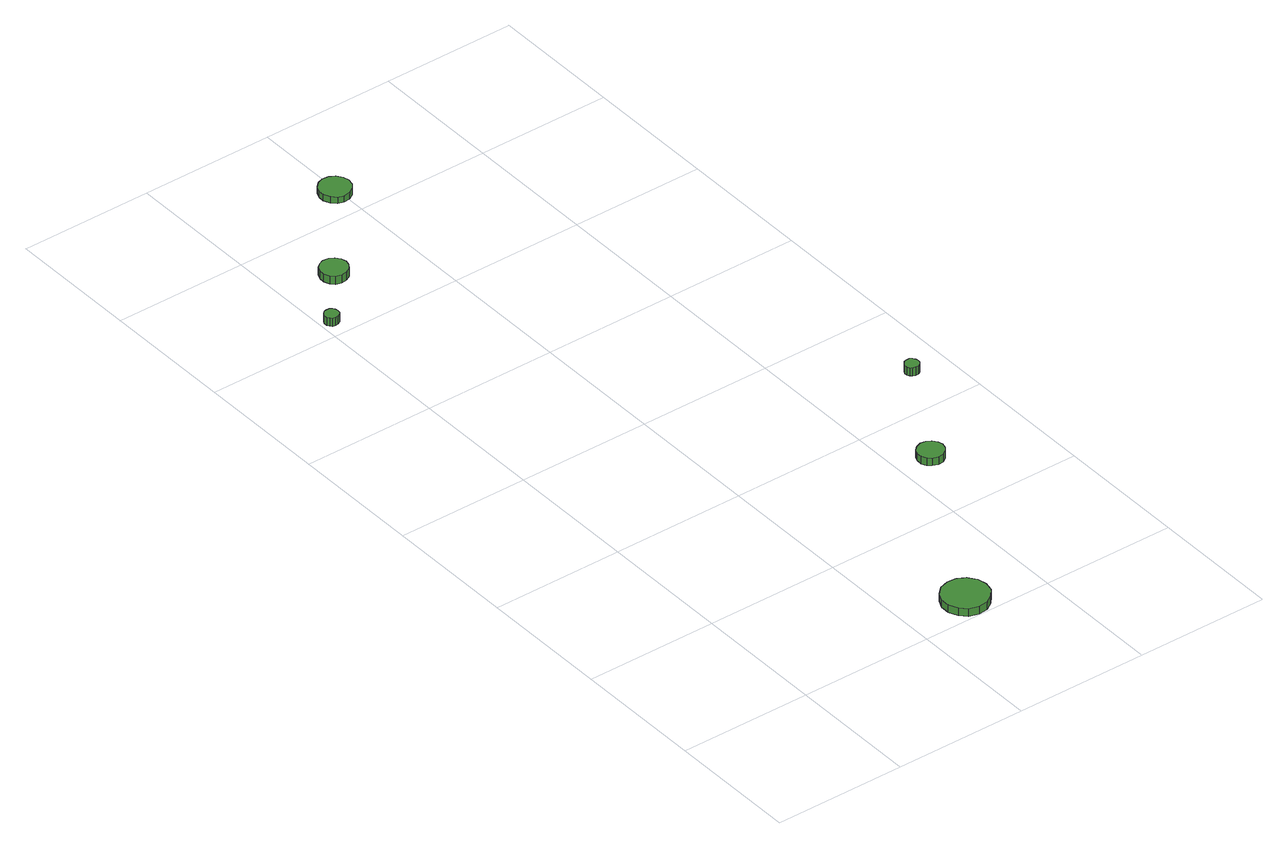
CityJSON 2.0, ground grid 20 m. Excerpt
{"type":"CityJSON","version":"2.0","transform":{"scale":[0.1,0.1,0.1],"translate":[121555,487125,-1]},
"CityObjects":{
"tree1":{"type":"SolitaryVegetationObject","attributes":{"function":"something"},"geometry":[{"type":"MultiSurface","lod":"1","boundaries":[[[0,1,2,3,4,5,6,7,8,9,10,11,12,13,14]],[[15,16,17,18,19,20,21,22,23,24,25,26,27,28,29]],[[0,29,28,1]],[[1,28,27,2]],[[2,27,26,3]],[[3,26,25,4]],[[4,25,24,5]],[[5,24,23,6]],[[6,23,22,7]],[[7,22,21,8]],[[8,21,20,9]],[[9,20,19,10]],[[10,19,18,11]],[[11,18,17,12]],[[12,17,16,13]],[[13,16,15,14]],[[14,15,29,0]]]}]},
"tree2":{"type":"SolitaryVegetationObject","attributes":{"function":"something"},"geometry":[{"type":"MultiSurface","lod":"1","boundaries":[[[30,31,32,33,34,35,36,37,38,39,40,41,42,43,44]],[[45,46,47,48,49,50,51,52,53,54,55,56,57,58,59]],[[30,59,58,31]],[[31,58,57,32]],[[32,57,56,33]],[[33,56,55,34]],[[34,55,54,35]],[[35,54,53,36]],[[36,53,52,37]],[[37,52,51,38]],[[38,51,50,39]],[[39,50,49,40]],[[40,49,48,41]],[[41,48,47,42]],[[42,47,46,43]],[[43,46,45,44]],[[44,45,59,30]]]}]},
"tree3":{"type":"SolitaryVegetationObject","attributes":{"function":"something"},"geometry":[{"type":"MultiSurface","lod":"1","boundaries":[[[60,61,62,63,64,65,66,67,68,69,70,71,72,73,74]],[[75,76,77,78,79,80,81,82,83,84,85,86,87,88,89]],[[60,89,88,61]],[[61,88,87,62]],[[62,87,86,63]],[[63,86,85,64]],[[64,85,84,65]],[[65,84,83,66]],[[66,83,82,67]],[[67,82,81,68]],[[68,81,80,69]],[[69,80,79,70]],[[70,79,78,71]],[[71,78,77,72]],[[72,77,76,73]],[[73,76,75,74]],[[74,75,89,60]]]}]},
"tree4":{"type":"SolitaryVegetationObject","attributes":{"function":"something"},"geometry":[{"type":"MultiSurface","lod":"1","boundaries":[[[90,91,92,93,94,95,96,97,98,99,100,101,102,103,104]],[[105,106,107,108,109,110,111,112,113,114,115,116,117,118,119]],[[90,119,118,91]],[[91,118,117,92]],[[92,117,116,93]],[[93,116,115,94]],[[94,115,114,95]],[[95,114,113,96]],[[96,113,112,97]],[[97,112,111,98]],[[98,111,110,99]],[[99,110,109,100]],[[100,109,108,101]],[[101,108,107,102]],[[102,107,106,103]],[[103,106,105,104]],[[104,105,119,90]]]}]},
"tree5":{"type":"SolitaryVegetationObject","attributes":{"function":"something"},"geometry":[{"type":"MultiSurface","lod":"1","boundaries":[[[120,121,122,123,124,125,126,127,128,129,130,131,132,133,134]],[[135,136,137,138,139,140,141,142,143,144,145,146,147,148,149]],[[120,149,148,121]],[[121,148,147,122]],[[122,147,146,123]],[[123,146,145,124]],[[124,145,144,125]],[[125,144,143,126]],[[126,143,142,127]],[[127,142,141,128]],[[128,141,140,129]],[[129,140,139,130]],[[130,139,138,131]],[[131,138,137,132]],[[132,137,136,133]],[[133,136,135,134]],[[134,135,149,120]]]}]},
"tree6":{"type":"SolitaryVegetationObject","attributes":{"function":"something"},"geometry":[{"type":"MultiSurface","lod":"1","boundaries":[[[150,151,152,153,154,155,156,157,158,159,160,161,162,163,164]],[[165,166,167,168,169,170,171,172,173,174,175,176,177,178,179]],[[150,179,178,151]],[[151,178,177,152]],[[152,177,176,153]],[[153,176,175,154]],[[154,175,174,155]],[[155,174,173,156]],[[156,173,172,157]],[[157,172,171,158]],[[158,171,170,159]],[[159,170,169,160]],[[160,169,168,161]],[[161,168,167,162]],[[162,167,166,163]],[[163,166,165,164]],[[164,165,179,150]]]}]}
},
"vertices":[
[327,36,18],[324,50,18],[315,62,18],[303,69,18],[289,70,18],[275,66,18],[265,56,18],[259,43,18],[259,29,18],[265,16,18],[275,6,18],[289,2,18],[303,3,18],[315,11,18],[324,22,18],[324,22,6],[315,11,6],[303,3,6],[289,2,6],[275,6,6],[265,16,6],[259,29,6],[259,43,6],[265,56,6],[275,66,6],[289,70,6],[303,69,6],[315,62,6],[324,50,6],[327,36,6],
[23,1023,25],[22,1027,25],[20,1031,25],[16,1033,25],[11,1033,25],[7,1032,25],[4,1029,25],[2,1025,25],[2,1020,25],[4,1016,25],[7,1013,25],[11,1012,25],[16,1013,25],[20,1015,25],[22,1018,25],[22,1018,12],[20,1015,12],[16,1013,12],[11,1012,12],[7,1013,12],[4,1016,12],[2,1020,12],[2,1025,12],[4,1029,12],[7,1032,12],[11,1033,12],[16,1033,12],[20,1031,12],[22,1027,12],[23,1023,12],
[103,1108,19],[101,1116,19],[96,1123,19],[89,1127,19],[80,1128,19],[72,1125,19],[66,1120,19],[63,1112,19],[63,1104,19],[66,1096,19],[72,1090,19],[80,1088,19],[89,1089,19],[96,1093,19],[101,1100,19],[101,1100,6],[96,1093,6],[89,1089,6],[80,1088,6],[72,1090,6],[66,1096,6],[63,1104,6],[63,1112,6],[66,1120,6],[72,1125,6],[80,1128,6],[89,1127,6],[96,1123,6],[101,1116,6],[103,1108,6],
[466,307,24],[464,314,24],[459,321,24],[452,325,24],[444,326,24],[436,323,24],[430,318,24],[427,311,24],[427,302,24],[430,295,24],[436,290,24],[444,287,24],[452,288,24],[459,292,24],[464,299,24],[464,299,12],[459,292,12],[452,288,12],[444,287,12],[436,290,12],[430,295,12],[427,302,12],[427,311,12],[430,318,12],[436,323,12],[444,326,12],[452,325,12],[459,321,12],[464,314,12],[466,307,12],
[218,1250,16],[216,1259,16],[210,1267,16],[202,1272,16],[192,1273,16],[183,1270,16],[176,1263,16],[172,1254,16],[172,1245,16],[176,1236,16],[183,1229,16],[192,1226,16],[202,1227,16],[210,1232,16],[216,1240,16],[216,1240,6],[210,1232,6],[202,1227,6],[192,1226,6],[183,1229,6],[176,1236,6],[172,1245,6],[172,1254,6],[176,1263,6],[183,1270,6],[192,1273,6],[202,1272,6],[210,1267,6],[216,1259,6],[218,1250,6],
[549,465,30],[548,469,30],[545,473,30],[542,475,30],[537,475,30],[533,474,30],[530,471,30],[528,467,30],[528,463,30],[530,459,30],[533,456,30],[537,455,30],[542,455,30],[545,457,30],[548,461,30],[548,461,17],[545,457,17],[542,455,17],[537,455,17],[533,456,17],[530,459,17],[528,463,17],[528,467,17],[530,471,17],[533,474,17],[537,475,17],[542,475,17],[545,473,17],[548,469,17],[549,465,17]
]}
